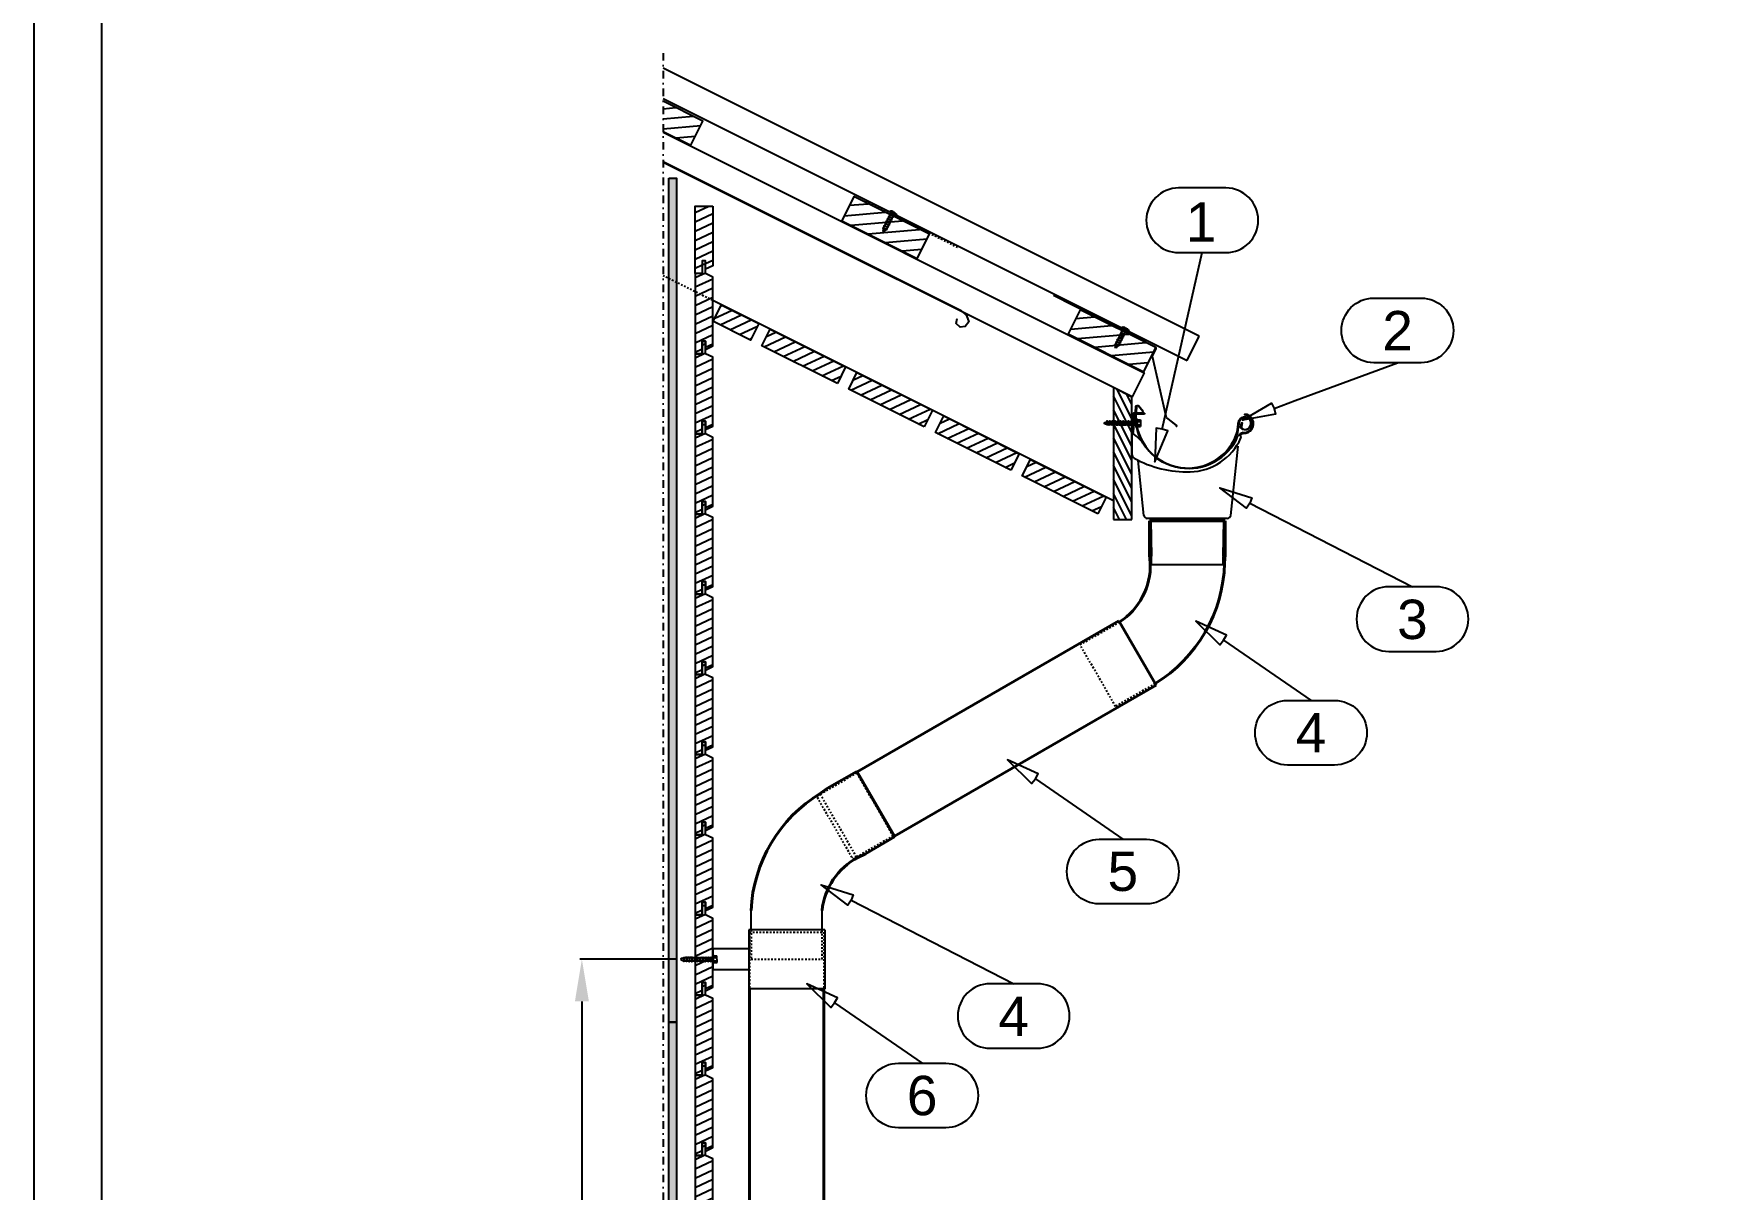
# Model space of a CAD drawing. Extents: x -5366 to 10078, y -29412 to -20292.
# Drawn here: x -5366 to -3358, y -22558 to -21189 of the extents above; entities that cross this region are included whole.
import ezdxf
from ezdxf.enums import TextEntityAlignment as Align

# ---------------------------------------------------------------- set-up
doc = ezdxf.new("R2010")
doc.units = 0
doc.linetypes.add('KL', pattern=[4, 2, -2])
doc.linetypes.add('PKL', pattern=[7, 3, -2, 0, -2])
doc.layers.get('0').update_dxf_attribs({"linetype": 'CONTINUOUS'})
for name, color, linetype in [('025', 1, 'CONTINUOUS'), ('1', 7, 'CONTINUOUS'), ('CLASSIC', 7, 'CONTINUOUS'), ('DET_RAAMIT', 7, 'CONTINUOUS'), ('Gruba', 3, 'CONTINUOUS'), ('KIINNIKE', 1, 'CONTINUOUS'), ('MITAT', 2, 'CONTINUOUS'), ('POIMULEVY', 7, 'CONTINUOUS'), ('RAAMIT', 2, 'CONTINUOUS'), ('RWS', 7, 'CONTINUOUS'), ('SININEN', 7, 'CONTINUOUS')]:
    doc.layers.add(name, color=color, linetype=linetype)
doc.layers.add('DET_RAAMI_ULOIN', color=7, linetype='CONTINUOUS', plot=False)
doc.layers.add('RWS LIMITYKSET YM', color=7, linetype='CONTINUOUS', plot=False)
doc.layers.add('KUVA', color=7, linetype='CONTINUOUS', lineweight=40)
doc.styles.add('arial', font='ARIAL.TTF')
doc.dimstyles.get("Standard").update_dxf_attribs({"dimtxt": 0.18, "dimasz": 0.18, "dimexe": 0.18, "dimexo": 0.0625, "dimgap": 0.09, "dimtad": 0, "dimtih": 1, "dimtoh": 1, "dimdec": 4, "dimzin": 0, "dimdsep": 46, "dimtxsty": 'Standard', "dimcen": 0.09, "dimadec": 0, "dimazin": 0, "dimtfac": 1, "dimtdec": 4, "dimtofl": 0, "dimtmove": 0, "dimatfit": 3, "dimfxl": 0, "dimtolj": 1, "dimtzin": 0, "dimarcsym": 0})
pattern_1 = [(25, (-3737.056, -20642.099), (-4.22618, 9.06308), [])]

# ---------------------------------------------------------------- blocks, each defined once
blk = doc.blocks.new('S43-25')
at = {"layer": 'KIINNIKE', "color": 1}
for p, q in [((-1.9, -5.4), (-1.9, -3.2)), ((1.9, -4.9), (1.9, -2.7))]:
    blk.add_line(p, q, dxfattribs=at)
at = {"layer": 'KIINNIKE'}
for p, q in [((-1.9, -8.5), (-1.9, -6.3)), ((-1.9, -11.5), (-1.9, -9.3)), ((1.9, -8), (1.9, -5.7)), ((1.9, -11), (1.9, -8.8))]:
    blk.add_line(p, q, dxfattribs=at)
at = {"layer": 'KIINNIKE', "color": 1}
for points in [[(-4.5, 1), (4.5, 1), (4.5, 0), (-4.5, 0)], [(2.6, -2.2), (2.1, -2.7), (-2.1, -3.3), (-2.7, -2.9), (-2.1, -2.4), (2.1, -1.8)], [(2.6, -5.2), (2.1, -5.7), (-2.1, -6.3), (-2.7, -6), (-2.1, -5.5), (2.1, -4.9)]]:
    blk.add_lwpolyline(points, close=True, dxfattribs=at)
for points in [[(-1.9, -2.4), (-1.9, -1, 0.414214), (-2.9, 0)], [(1.9, -1.9), (1.9, -1, -0.414214), (2.9, 0)]]:
    blk.add_lwpolyline(points, format="xyb", dxfattribs=at)
at = {"layer": 'KIINNIKE'}
for points in [[(2.6, -8.3), (2.1, -8.8), (-2.1, -9.4), (-2.7, -9), (-2.1, -8.5), (2.1, -7.9)], [(2.6, -11.3), (2.1, -11.8), (-2.1, -12.4), (-2.7, -12.1), (-2.1, -11.6), (2.1, -11)], [(2.6, -14.4), (2.1, -14.9), (-2.1, -15.4), (-2.7, -15.1), (-2.1, -14.6), (2.1, -14)], [(2.6, -17.4), (2.1, -17.9), (-2.1, -18.5), (-2.7, -18.2), (-2.1, -17.7), (2.1, -17.1)], [(2.6, -20.5), (2.1, -21), (-2, -21.5), (-2.6, -21.2), (-2, -20.7), (2.1, -20.1)], [(1.1, -23.7), (0.7, -24.1), (-0.6, -24.3), (-1, -24), (-0.6, -23.7), (0.7, -23.5)]]:
    blk.add_lwpolyline(points, close=True, dxfattribs=at)
for points in [[(-1.9, -9.3), (-1.9, -9.4)], [(-1.9, -14.6), (-1.9, -12.4)], [(-1.9, -17.6), (-1.9, -15.4)], [(-1.9, -18.7), (-1.9, -18.5)], [(1.9, -8.9), (1.9, -8.8)], [(1.9, -11.8), (1.9, -14)], [(1.9, -14.9), (1.9, -17.1)], [(1.9, -17.9), (1.9, -18.7)], [(0, -25), (-0.4, -24.2)], [(0.4, -24.1), (0, -25)]]:
    blk.add_lwpolyline(points, dxfattribs=at)
for points in [[(-1.7, -20.7, -0.048189), (-1.9, -18.7), (-1.9, -18.5)], [(1.9, -17.9), (1.9, -18.7, -0.035659), (1.8, -20.2, -0.035659)], [(-0.6, -23.7), (-0.9, -23, -0.041911), (-1.5, -21.5)], [(1.6, -21, -0.053388), (0.9, -23), (0.7, -23.5)]]:
    blk.add_lwpolyline(points, format="xyb", dxfattribs=at)
at = {"layer": 'RWS', "color": 1}
for points in [[(-0.7, 1), (-0.9, 1.7, 0.08871), (-3.3, 1, 0.082321)], [(3.3, 1, 0.08871), (0.9, 1.7), (0.7, 1)]]:
    blk.add_lwpolyline(points, format="xyb", dxfattribs=at)
blk = doc.blocks.new('Bracket wood wall')
at = {"layer": '1'}
for p, q in [((-691.1, -3746.1), (-781.5, -3746.1)), ((-781.5, -3746.1), (-781.5, -3815.7)), ((-691.1, -3746.1), (-691.1, -3815.7)), ((-691.1, -3815.7), (-781.5, -3815.7))]:
    blk.add_line(p, q, dxfattribs=at)
at = {"layer": 'RWS'}
for p, q in [((-781.5, -3768.4), (-824.1, -3768.4)), ((-824.1, -3768.4), (-824.1, -3793.4)), ((-781.5, -3793.4), (-824.1, -3793.4))]:
    blk.add_line(p, q, dxfattribs=at)
blk = doc.blocks.new('*D101')
at = {"layer": 'MITAT', "color": 6, "lineweight": -2}
for p, q in [((-4604.4, -22285.3), (-4718.7, -22285.3)), ((-4716.2, -22335.3), (-4716.2, -23910.5)), ((-4604.4, -23960.5), (-4718.7, -23960.5))]:
    blk.add_line(p, q, dxfattribs=at)
at = {"layer": 'MITAT', "color": 6}
for points in [[(-4724.5, -22335.3), (-4707.9, -22335.3), (-4716.2, -22285.3)], [(-4724.5, -23910.5), (-4707.9, -23910.5), (-4716.2, -23960.5)]]:
    blk.add_solid(points, dxfattribs=at)
blk = doc.blocks.new('S55-38')
at = {"layer": 'KIINNIKE'}
for p, q in [((-22, 8.8), (-20, 7.8)), ((-20.7, 12.6), (-18.7, 11.6)), ((-19.2, 7.4), (-17.1, 6.3)), ((-17.9, 11.2), (-15.9, 10.1))]:
    blk.add_line(p, q, dxfattribs=at)
at = {"layer": 'KIINNIKE', "color": 1}
for p, q in [((-16.3, 6), (-14.3, 4.9)), ((-15.1, 9.8), (-13, 8.7)), ((-13.5, 4.5), (-11.4, 3.5)), ((-12.2, 8.3), (-10.2, 7.3)), ((-10.7, 3.1), (-8.6, 2.1)), ((-9.4, 6.9), (-7.3, 5.9)), ((-7.8, 1.7), (-5.8, 0.7)), ((-6.6, 5.5), (-4.5, 4.5)), ((-5, 0.3), (-2.9, -0.8)), ((-3.7, 4.1), (-1.7, 3)), ((-0.9, 2.7), (0.9, 1.8)), ((6.3, 1.3), (2.7, -5.8)), ((-2.2, -1.1), (-0.9, -1.8))]:
    blk.add_line(p, q, dxfattribs=at)
at = {"layer": 'KIINNIKE'}
for points in [[(-33.6, 16.3), (-34.2, 17.1)], [(-34.2, 17.1), (-33.3, 17.1)], [(-28.5, 12), (-29.2, 12.4)], [(-25.6, 10.6), (-27.7, 11.6)], [(-27.5, 15.9), (-27.2, 15.8)], [(-26.4, 15.4), (-24.4, 14.4)], [(-22.8, 9.2), (-24.9, 10.2)], [(-23.6, 14), (-21.5, 13)], [(-20, 7.8), (-20, 7.8)], [(-18.7, 11.6), (-18.8, 11.6)]]:
    blk.add_lwpolyline(points, dxfattribs=at)
for points in [[(-33.5, 15.5), (-33.7, 16), (-33.2, 17.3), (-32.8, 17.5), (-32.7, 17), (-33.1, 15.7)], [(-31.2, 12.5), (-31.4, 13.3), (-30, 17.4), (-29.4, 17.8), (-29.2, 17), (-30.6, 12.9)], [(-28.3, 11.1), (-28.6, 11.8), (-27.1, 16), (-26.6, 16.4), (-26.4, 15.6), (-27.8, 11.4)], [(-25.5, 9.7), (-25.7, 10.4), (-24.3, 14.6), (-23.7, 15), (-23.5, 14.2), (-24.9, 10)], [(-22.6, 8.3), (-22.9, 9), (-21.5, 13.2), (-20.9, 13.6), (-20.7, 12.8), (-22.1, 8.6)], [(-19.8, 6.9), (-20, 7.6), (-18.6, 11.7), (-18, 12.1), (-17.8, 11.4), (-19.3, 7.2)]]:
    blk.add_lwpolyline(points, close=True, dxfattribs=at)
for points in [[(-31.2, 13.7, -0.053388), (-32.8, 15.3), (-33.1, 15.7)], [(-32.7, 17.1), (-31.9, 17, -0.041911), (-30.2, 16.9)], [(-28.5, 12), (-29.2, 12.4, -0.035659), (-30.5, 13.2, -0.035659)], [(-29.3, 16.7, -0.048189), (-27.5, 15.9), (-27.2, 15.8)]]:
    blk.add_lwpolyline(points, format="xyb", dxfattribs=at)
at = {"layer": 'KIINNIKE', "color": 1}
for points in [[(-17, 5.4), (-17.2, 6.2), (-15.8, 10.3), (-15.2, 10.7), (-15, 9.9), (-16.4, 5.8)], [(-14.1, 4), (-14.4, 4.7), (-12.9, 8.9), (-12.4, 9.3), (-12.2, 8.5), (-13.6, 4.3)], [(-11.3, 2.6), (-11.5, 3.3), (-10.1, 7.5), (-9.5, 7.9), (-9.3, 7.1), (-10.7, 2.9)], [(-8.4, 1.2), (-8.7, 1.9), (-7.3, 6.1), (-6.7, 6.5), (-6.5, 5.7), (-7.9, 1.5)], [(-5.6, -0.2), (-5.8, 0.5), (-4.4, 4.7), (-3.8, 5), (-3.6, 4.3), (-5.1, 0.1)], [(-2.8, -1.6), (-3, -0.9), (-1.6, 3.2), (-1, 3.6), (-0.8, 2.8), (-2.2, -1.3)], [(2.1, 4.2), (3, 3.7), (-1.2, -4.7), (-2.1, -4.2)]]:
    blk.add_lwpolyline(points, close=True, dxfattribs=at)
at = {"layer": 'RWS', "color": 1}
for p, q in [((1.8, 1.3), (5.4, -0.5)), ((2.7, 3.1), (6.3, 1.3)), ((-0.9, -4), (2.7, -5.8)), ((0, -2.3), (3.6, -4))]:
    blk.add_line(p, q, dxfattribs=at)
blk = doc.blocks.new('A$C45053BC4')
at = {"layer": 'Gruba'}
for p, q in [((0, 62.6), (0, 67.4)), ((0, 67.4), (0, 20.6)), ((1, 67.4), (1, 47.1)), ((15, 69.4), (2, 69.4)), ((15, 68.4), (2, 68.4)), ((4, 62.6), (4, 68.4)), ((15, 69.4), (15, 68.4)), ((133.5, 68.4), (133.4, 67.4))]:
    blk.add_line(p, q, dxfattribs=at)
for centre, radius, start, end in [((2, 67.4), 2, 90, 180), ((2, 67.4), 1, 90, 180), ((-124.3, 65.7), 127.2, 351.0067, 1.2453), ((67.3, 67.5), 63.5, 184.4513, 336.813), ((132.7, 57), 10.5, 264.1617, 85.8823), ((132.7, 57), 11.5, 265.4032, 85.8823), ((4, 47.1), 3, 180, 233.2002), ((-32.8, -2.1), 58.5, 34.5178, 53.2002), ((67.3, 67.5), 67.5, 271.3213, 336.0825), ((137.3, 31.8), 15.8, 111.0991, 137.3475), ((137.3, 31.8), 14.8, 111.9903, 127.4204), ((126.3, 41.4), 3, 336.0825, 47.2094), ((5, 20.6), 5, 180, 240.9744), ((65.3, 129.3), 129.3, 240.9744, 271.5892)]:
    blk.add_arc(centre, radius, start, end, dxfattribs=at)
blk = doc.blocks.new('A$C48CC0285')
at = {"layer": 'RWS'}
h = blk.add_hatch(dxfattribs=at)
h.set_pattern_fill('VAAKAV', color=1, scale=0.1, angle=25, style=0)
h.set_pattern_definition([(25, (718.972, 939.72), (-4.22618, 9.06308), [])])
h.paths.add_polyline_path([(-48.3, 48.7), (-58.1, 29.1), (-13.4, 6.7), (-3.6, 26.4)])
at = {"layer": '025', "color": 2}
blk.add_lwpolyline([(-48.3, 48.7), (-3.6, 26.4), (-13.4, 6.7), (-58.1, 29.1)], dxfattribs=at)
at = {"layer": 'RWS', "color": 2}
blk.add_line((-48.3, 48.7), (-58.1, 29.1), dxfattribs=at)

msp = doc.modelspace()

# ---------------------------------------------------------------- hatches: boundary and pattern name
at = {"layer": 'RAAMIT'}
h = msp.add_hatch(dxfattribs=at)
h.set_pattern_fill('PISTE', color=1, scale=0.04, style=0)
h.set_pattern_definition([(0, (-3737.0562, -20642.0992), (2, 2), [0, -4])])
h.paths.add_polyline_path([(-4613.14208, -21359.79419), (-4604.14208, -21359.79419), (-4604.14208, -22359.79419), (-4613.14208, -22359.79419)])
h = msp.add_hatch(dxfattribs=at)
h.set_pattern_fill('PISTE', color=1, scale=0.04, style=0)
h.set_pattern_definition([(0, (-3737.0562, -21642.0992), (2, 2), [0, -4])])
h.paths.add_polyline_path([(-4613.14208, -22802.67612), (-4604.14208, -22802.67612), (-4604.14208, -22359.79419), (-4613.14208, -22359.79419)])
h.paths.add_polyline_path([(-4604.14208, -23277.67612), (-4613.14208, -23277.67612), (-4613.14208, -23359.79419), (-4604.14208, -23359.79419)])
at = {"layer": 'RWS'}
h = msp.add_hatch(dxfattribs=at)
h.set_pattern_fill('ANSI31', color=1, scale=95, angle=320, style=0)
h.set_pattern_definition([(5, (-203.952, -20974.449), (-1.034974, 11.829812), [])])
h.paths.add_polyline_path([(-4620, -21268.40034), (-4620, -21304.17743), (-4587.05137, -21320.65174), (-4572.74053, -21292.03007)])
h = msp.add_hatch(dxfattribs=at)
h.set_pattern_fill('ANSI31', color=1, scale=95, angle=320, style=0)
h.set_pattern_definition([(5, (64.371, -21108.61), (-1.034974, 11.829812), [])])
h.paths.add_polyline_path([(-4318.72824, -21454.81331), (-4304.4174, -21426.19164), (-4393.86012, -21381.47028), (-4408.17096, -21410.09195)])
h = msp.add_hatch(dxfattribs=at)
h.set_pattern_fill('VAAKAV', color=1, scale=0.1, angle=25, style=0)
h.set_pattern_definition(pattern_1)
h.paths.add_polyline_path([(-4561.14208, -21392.67612), (-4561.14208, -21463.42612), (-4569.64208, -21467.67612), (-4569.64208, -21457.67612), (-4573.64208, -21457.67612), (-4573.64208, -21472.67612), (-4582.14208, -21472.67612), (-4582.14208, -21392.67612)])
h = msp.add_hatch(dxfattribs=at)
h.set_pattern_fill('VAAKAV', color=1, scale=0.1, angle=25, style=0)
h.set_pattern_definition(pattern_1)
h.paths.add_polyline_path([(-4569.64208, -21457.67612), (-4573.64208, -21457.67612), (-4573.64208, -21472.67612), (-4582.14208, -21472.67612), (-4582.14208, -21567.67612), (-4573.64208, -21567.67612), (-4573.64208, -21552.67612), (-4569.64208, -21552.67612), (-4569.64208, -21562.67612), (-4561.14208, -21558.42612), (-4561.14208, -21476.92612), (-4569.64208, -21472.67612)])
h = msp.add_hatch(dxfattribs=at)
h.set_pattern_fill('ANSI31', color=1, scale=95, angle=320, style=0)
h.set_pattern_definition([(5, (332.694, -21242.772), (-1.034974, 11.829812), [])])
h.paths.add_polyline_path([(-4050.40511, -21588.97487), (-4036.09428, -21560.3532), (-4125.537, -21515.63184), (-4139.84783, -21544.25351)])
h = msp.add_hatch(dxfattribs=at)
h.set_pattern_fill('VAAKAV', color=1, scale=0.1, angle=25, style=0)
h.set_pattern_definition([(25, (-3681.085, -20670.002), (-4.22618, 9.06308), [])])
h.paths.add_polyline_path([(-4413.47346, -21603.01373), (-4502.91618, -21558.29237), (-4493.07748, -21538.61497), (-4403.63476, -21583.33633)])
h = msp.add_hatch(dxfattribs=at)
h.set_pattern_fill('VAAKAV', color=1, scale=0.1, angle=25, style=0)
h.set_pattern_definition([(25, (-3737.056, -20737.099), (-4.22618, 9.06308), [])])
h.paths.add_polyline_path([(-4569.64208, -21552.67612), (-4573.64208, -21552.67612), (-4573.64208, -21567.67612), (-4582.14208, -21567.67612), (-4582.14208, -21662.67612), (-4573.64208, -21662.67612), (-4573.64208, -21647.67612), (-4569.64208, -21647.67612), (-4569.64208, -21657.67612), (-4561.14208, -21653.42612), (-4561.14208, -21571.92612), (-4569.64208, -21567.67612)])
h = msp.add_hatch(dxfattribs=at)
h.set_pattern_fill('VAAKAV', color=1, scale=0.1, angle=25, style=0)
h.set_pattern_definition([(25, (-3578.226, -20721.431), (-4.22618, 9.06308), [])])
h.paths.add_polyline_path([(-4310.61433, -21654.44329), (-4400.05705, -21609.72193), (-4390.21835, -21590.04453), (-4300.77563, -21634.76589)])
h = msp.add_hatch(dxfattribs=at)
h.set_pattern_fill('VAAKAV', color=1, scale=0.1, angle=25, style=0)
h.set_pattern_definition([(25, (-3475.367, -20772.861), (-4.22618, 9.06308), [])])
h.paths.add_polyline_path([(-4207.7552, -21705.87285), (-4297.19792, -21661.15149), (-4287.35922, -21641.4741), (-4197.91651, -21686.19546)])
h = msp.add_hatch(dxfattribs=at)
h.set_pattern_fill('VAAKAV', color=1, scale=0.1, angle=25, style=0)
h.set_pattern_definition([(25, (-3737.056, -20832.099), (-4.22618, 9.06308), [])])
h.paths.add_polyline_path([(-4569.64208, -21647.67612), (-4573.64208, -21647.67612), (-4573.64208, -21662.67612), (-4582.14208, -21662.67612), (-4582.14208, -21757.67612), (-4573.64208, -21757.67612), (-4573.64208, -21742.67612), (-4569.64208, -21742.67612), (-4569.64208, -21752.67612), (-4561.14208, -21748.42612), (-4561.14208, -21666.92612), (-4569.64208, -21662.67612)])
h = msp.add_hatch(dxfattribs=at)
h.set_pattern_fill('VAAKAV', color=1, scale=0.1, angle=25, style=0)
h.set_pattern_definition([(25, (-3372.508, -20824.29), (-4.22618, 9.06308), [])])
h.paths.add_polyline_path([(-4104.89608, -21757.30242), (-4194.3388, -21712.58106), (-4184.5001, -21692.90366), (-4095.05738, -21737.62502)])
h = msp.add_hatch(dxfattribs=at)
h.set_pattern_fill('VAAKAV', color=1, scale=0.1, angle=25, style=0)
h.set_pattern_definition([(25, (-3737.056, -20927.099), (-4.22618, 9.06308), [])])
h.paths.add_polyline_path([(-4569.64208, -21742.67612), (-4573.64208, -21742.67612), (-4573.64208, -21757.67612), (-4582.14208, -21757.67612), (-4582.14208, -21852.67612), (-4573.64208, -21852.67612), (-4573.64208, -21837.67612), (-4569.64208, -21837.67612), (-4569.64208, -21847.67612), (-4561.14208, -21843.42612), (-4561.14208, -21761.92612), (-4569.64208, -21757.67612)])
h = msp.add_hatch(dxfattribs=at)
h.set_pattern_fill('VAAKAV', color=1, scale=0.1, angle=25, style=0)
h.set_pattern_definition([(25, (-3737.056, -21022.099), (-4.22618, 9.06308), [])])
h.paths.add_polyline_path([(-4569.64208, -21837.67612), (-4573.64208, -21837.67612), (-4573.64208, -21852.67612), (-4582.14208, -21852.67612), (-4582.14208, -21947.67612), (-4573.64208, -21947.67612), (-4573.64208, -21932.67612), (-4569.64208, -21932.67612), (-4569.64208, -21942.67612), (-4561.14208, -21938.42612), (-4561.14208, -21856.92612), (-4569.64208, -21852.67612)])
h = msp.add_hatch(dxfattribs=at)
h.set_pattern_fill('VAAKAV', color=1, scale=0.1, angle=25, style=0)
h.set_pattern_definition([(25, (-3737.056, -21117.099), (-4.22618, 9.06308), [])])
h.paths.add_polyline_path([(-4569.64208, -21932.67612), (-4573.64208, -21932.67612), (-4573.64208, -21947.67612), (-4582.14208, -21947.67612), (-4582.14208, -22042.67612), (-4573.64208, -22042.67612), (-4573.64208, -22027.67612), (-4569.64208, -22027.67612), (-4569.64208, -22037.67612), (-4561.14208, -22033.42612), (-4561.14208, -21951.92612), (-4569.64208, -21947.67612)])
h = msp.add_hatch(dxfattribs=at)
h.set_pattern_fill('VAAKAV', color=1, scale=0.1, angle=25, style=0)
h.set_pattern_definition([(25, (-3737.056, -21212.099), (-4.22618, 9.06308), [])])
h.paths.add_polyline_path([(-4569.64208, -22027.67612), (-4573.64208, -22027.67612), (-4573.64208, -22042.67612), (-4582.14208, -22042.67612), (-4582.14208, -22137.67612), (-4573.64208, -22137.67612), (-4573.64208, -22122.67612), (-4569.64208, -22122.67612), (-4569.64208, -22132.67612), (-4561.14208, -22128.42612), (-4561.14208, -22046.92612), (-4569.64208, -22042.67612)])
h = msp.add_hatch(dxfattribs=at)
h.set_pattern_fill('VAAKAV', color=1, scale=0.1, angle=25, style=0)
h.set_pattern_definition([(25, (-3737.056, -21307.099), (-4.22618, 9.06308), [])])
h.paths.add_polyline_path([(-4569.64208, -22122.67612), (-4573.64208, -22122.67612), (-4573.64208, -22137.67612), (-4582.14208, -22137.67612), (-4582.14208, -22232.67612), (-4573.64208, -22232.67612), (-4573.64208, -22217.67612), (-4569.64208, -22217.67612), (-4569.64208, -22227.67612), (-4561.14208, -22223.42612), (-4561.14208, -22141.92612), (-4569.64208, -22137.67612)])
h = msp.add_hatch(dxfattribs=at)
h.set_pattern_fill('VAAKAV', color=1, scale=0.1, angle=25, style=0)
h.set_pattern_definition([(25, (-3737.056, -21402.099), (-4.22618, 9.06308), [])])
h.paths.add_polyline_path([(-4569.64208, -22217.67612), (-4573.64208, -22217.67612), (-4573.64208, -22232.67612), (-4582.14208, -22232.67612), (-4582.14208, -22327.67612), (-4573.64208, -22327.67612), (-4573.64208, -22312.67612), (-4569.64208, -22312.67612), (-4569.64208, -22322.67612), (-4561.14208, -22318.42612), (-4561.14208, -22236.92612), (-4569.64208, -22232.67612)])
h = msp.add_hatch(dxfattribs=at)
h.set_pattern_fill('VAAKAV', color=1, scale=0.1, angle=25, style=0)
h.set_pattern_definition([(25, (-3737.056, -21497.099), (-4.22618, 9.06308), [])])
h.paths.add_polyline_path([(-4569.64208, -22312.67612), (-4573.64208, -22312.67612), (-4573.64208, -22327.67612), (-4582.14208, -22327.67612), (-4582.14208, -22422.67612), (-4573.64208, -22422.67612), (-4573.64208, -22407.67612), (-4569.64208, -22407.67612), (-4569.64208, -22417.67612), (-4561.14208, -22413.42612), (-4561.14208, -22331.92612), (-4569.64208, -22327.67612)])
h = msp.add_hatch(dxfattribs=at)
h.set_pattern_fill('VAAKAV', color=1, scale=0.1, angle=25, style=0)
h.set_pattern_definition([(25, (-3737.056, -21592.099), (-4.22618, 9.06308), [])])
h.paths.add_polyline_path([(-4569.64208, -22407.67612), (-4573.64208, -22407.67612), (-4573.64208, -22422.67612), (-4582.14208, -22422.67612), (-4582.14208, -22517.67612), (-4573.64208, -22517.67612), (-4573.64208, -22502.67612), (-4569.64208, -22502.67612), (-4569.64208, -22512.67612), (-4561.14208, -22508.42612), (-4561.14208, -22426.92612), (-4569.64208, -22422.67612)])
h = msp.add_hatch(dxfattribs=at)
h.set_pattern_fill('VAAKAV', color=1, scale=0.1, angle=25, style=0)
h.set_pattern_definition([(25, (-3737.056, -21687.099), (-4.22618, 9.06308), [])])
h.paths.add_polyline_path([(-4569.64208, -22502.67612), (-4573.64208, -22502.67612), (-4573.64208, -22517.67612), (-4582.14208, -22517.67612), (-4582.14208, -22612.67612), (-4573.64208, -22612.67612), (-4573.64208, -22597.67612), (-4569.64208, -22597.67612), (-4569.64208, -22607.67612), (-4561.14208, -22603.42612), (-4561.14208, -22521.92612), (-4569.64208, -22517.67612)])

# ---------------------------------------------------------------- linework, layer by layer
at = {"color": 3}
msp.add_lwpolyline([(-4017.78383, -21648.18733), (-4012.19338, -21652.40003, -0.3070790787), (-4012.11689, -21652.95603, 1.9670986918), (-4011.34631, -21652.71324), (-4023.16003, -21643.81096, -0.10291126), (-4023.37663, -21643.466), (-4040.14714, -21570.82495, -0.1361524896), (-4040.0406, -21570.30098), (-4035.65726, -21561.6982, 0.4142135624), (-4036.09428, -21560.3532), (-4157.27117, -21498.61049)], format="xyb", dxfattribs=at)
at = {"layer": '025', "color": 2}
for points in [[(-4413.47346, -21603.01373), (-4502.91618, -21558.29237), (-4493.07748, -21538.61497), (-4403.63476, -21583.33633)], [(-4310.61433, -21654.44329), (-4400.05705, -21609.72193), (-4390.21835, -21590.04453), (-4300.77563, -21634.76589)], [(-4207.7552, -21705.87285), (-4297.19792, -21661.15149), (-4287.35922, -21641.4741), (-4197.91651, -21686.19546)], [(-4104.89608, -21757.30242), (-4194.3388, -21712.58106), (-4184.5001, -21692.90366), (-4095.05738, -21737.62502)]]:
    msp.add_lwpolyline(points, close=True, dxfattribs=at)
at = {"layer": '1', "color": 7, "linetype": 'Continuous'}
for p, q in [((-3947.35622, -21759.35632), (-3938.57282, -21677.33997)), ((-4050.12174, -21759.35633), (-4057.1015, -21694.18175))]:
    msp.add_line(p, q, dxfattribs=at)
at = {"layer": '1'}
for p, q in [((-4043.98721, -21762.93039), (-4046.14448, -21762.93039)), ((-3953.48974, -21762.93039), (-4043.98721, -21762.93039)), ((-3951.33348, -21762.93039), (-3953.48974, -21762.93039))]:
    msp.add_line(p, q, dxfattribs=at)
at = {"layer": '1', "color": 7, "linetype": 'Continuous'}
for centre, radius, start, end in [((-4046.14448, -21758.93039), 4, 186.11270137, 270.00000268), ((-4043.98721, -21764.93039), 2, 45.92807661, 89.99999984), ((-3953.4898, -21764.93038), 1.99999, 89.99826935, 134.50443142), ((-3951.33348, -21758.93039), 4, 270.00000268, 353.88730399)]:
    msp.add_arc(centre, radius, start, end, dxfattribs=at)
at = {"layer": 'CLASSIC', "color": 1}
for p, q in [((-4064.35256, -21660.88709), (-4086.35256, -21617.70966)), ((-4064.35256, -21644.36692), (-4081.73701, -21610.248)), ((-4064.35256, -21627.84675), (-4070.36798, -21616.04082)), ((-4064.35256, -21677.40726), (-4086.35256, -21634.22983)), ((-4064.35256, -21693.92743), (-4086.35256, -21650.75)), ((-4064.35256, -21710.4476), (-4086.35256, -21667.27017)), ((-4064.35256, -21726.96777), (-4086.35256, -21683.79034)), ((-4064.51145, -21743.1761), (-4086.35256, -21700.3105)), ((-4064.38414, -21759.94613), (-4086.35256, -21716.83067)), ((-4070.65772, -21764.15369), (-4086.35256, -21733.35084)), ((-4079.09956, -21764.10583), (-4086.35256, -21749.87101))]:
    msp.add_line(p, q, dxfattribs=at)
for points in [[(-3924.72192, -21744.85625), (-3928.43344, -21750.75363), (-3960.28136, -21726.59353), (-3922.09086, -21738.40397), (-3924.72192, -21744.85625), (-3731.95471, -21843.85821), (-3759.93721, -21843.85821, 1), (-3759.93721, -21920.41026), (-3703.97221, -21920.41026, 1), (-3703.97221, -21843.85821), (-3731.95471, -21843.85821)], [(-3955.85458, -21907.22123), (-3952.41684, -21901.15516), (-3988.80342, -21884.54146), (-3960.29344, -21912.59818), (-3955.85458, -21907.22123), (-3852.13754, -21978.61304), (-3824.13756, -21978.61304, -1), (-3824.13756, -22055.21292), (-3880.13753, -22055.21292, -1), (-3880.13753, -21978.61304), (-3852.13754, -21978.61304)], [(-4178.83557, -22071.65406), (-4175.39784, -22065.588), (-4211.78442, -22048.9743), (-4183.27444, -22077.03101), (-4178.83557, -22071.65406), (-4075.11854, -22143.04588), (-4047.11856, -22143.04588, -1), (-4047.11856, -22219.64576), (-4103.11852, -22219.64576, -1), (-4103.11852, -22143.04588), (-4075.11854, -22143.04588)], [(-4397.23718, -22215.27081), (-4400.9487, -22221.16819), (-4432.79662, -22197.00809), (-4394.60612, -22208.81853), (-4397.23718, -22215.27081), (-4204.46998, -22314.27277), (-4232.45248, -22314.27277, 1), (-4232.45248, -22390.82482), (-4176.48748, -22390.82482, 1), (-4176.48748, -22314.27277), (-4204.46998, -22314.27277)], [(-4416.68161, -22337.04587), (-4413.24388, -22330.97981), (-4449.63046, -22314.36611), (-4421.12048, -22342.42282), (-4416.68161, -22337.04587), (-4312.96458, -22408.43769), (-4284.9646, -22408.43769, -1), (-4284.9646, -22485.03757), (-4340.96456, -22485.03757, -1), (-4340.96456, -22408.43769), (-4312.96458, -22408.43769)]]:
    msp.add_lwpolyline(points, format="xyb", dxfattribs=at)
at = {"layer": 'DET_RAAMI_ULOIN', "color": 2}
msp.add_lwpolyline([(-5365.64544, -24852.3081), (-2197.64544, -24852.3081), (-2197.64544, -20292.3081), (-5365.64544, -20292.3081)], close=True, dxfattribs=at)
at = {"layer": 'DET_RAAMIT', "color": 2}
for p, q in [((-4064.35256, -21619.10583), (-4086.35256, -21607.89627)), ((-4086.35256, -21607.89627), (-4086.35256, -21764.10583)), ((-4064.35256, -21764.10583), (-4064.35256, -21619.10583)), ((-4086.35256, -21764.10583), (-4064.35256, -21764.10583))]:
    msp.add_line(p, q, dxfattribs=at)
msp.add_lwpolyline([(-5285.64544, -24772.3081), (-2277.64544, -24772.3081), (-2277.64544, -20372.3081), (-5285.64544, -20372.3081)], close=True, dxfattribs=at)
at = {"layer": 'KUVA'}
for p, q in [((-3953.68821, -21765.88233), (-4043.43821, -21765.88233)), ((-4043.43821, -21805.89203), (-4043.43821, -21765.89203)), ((-3953.68821, -21805.88233), (-3953.68821, -21765.88233)), ((-4043.43821, -21805.89203), (-4042.58014, -21815.89203)), ((-3953.68821, -21805.88233), (-3954.63262, -21815.88233)), ((-4079.9094, -21884.1425), (-4113.32453, -21903.43473)), ((-4079.9094, -21884.1425), (-4035.8094, -21960.52594)), ((-4113.32453, -21903.43473), (-4389.98409, -22063.15766)), ((-4035.8094, -21960.52594), (-4069.22453, -21979.81817)), ((-4069.22453, -21979.81817), (-4345.88409, -22139.5411)), ((-4425.16344, -22082.58657), (-4390.52242, -22062.58657)), ((-4390.52242, -22062.58657), (-4345.64742, -22140.31235)), ((-4345.88409, -22139.5411), (-4389.98409, -22063.15766)), ((-4425.16344, -22082.58657), (-4433.35148, -22088.40445)), ((-4380.29684, -22160.3172), (-4345.65582, -22140.3172)), ((-4380.29684, -22160.3172), (-4389.38613, -22164.57409)), ((-4517.63951, -22320.13169), (-4517.63951, -23925.67163)), ((-4429.43951, -22320.13169), (-4429.43951, -23925.67163))]:
    msp.add_line(p, q, dxfattribs=at)
for centre, radius, start, end in [((-4122.43821, -21818.4804), 79.9, 302.86955707, 1.85643076), ((-4126.18821, -21811.98521), 171.6, 301.33567908, 358.6963931), ((-4343.65279, -22235.55497), 172.33452, 121.36754537, 177.31907317), ((-4350.50861, -22236.27677), 81.5643, 118.4667526, 173.81860487)]:
    msp.add_arc(centre, radius, start, end, dxfattribs=at)
at = {"layer": 'POIMULEVY', "color": 1, "linetype": 'Continuous'}
msp.add_lwpolyline([(-4028.54327, -21656.95921), (-4035.4511, -21656.01213), (-4037.40976, -21695.96411), (-4021.90484, -21659.09143), (-4028.54327, -21656.95921), (-3981.00916, -21447.85016), (-3953.00919, -21447.85016, 1), (-3953.00919, -21371.25031), (-4009.00913, -21371.25031, 1), (-4009.00913, -21447.85016), (-3981.00916, -21447.85016)], format="xyb", dxfattribs=at)
at = {"layer": 'POIMULEVY', "color": 1}
msp.add_lwpolyline([(-3895.92703, -21632.4782), (-3894.08654, -21639.20337), (-3933.44126, -21646.35922), (-3898.90737, -21626.17481), (-3895.92703, -21632.4782), (-3870.91754, -21623.2242), (-3749.72482, -21578.38048), (-3777.72482, -21578.38048, -1), (-3777.72482, -21501.78055), (-3721.72482, -21501.78055, -1), (-3721.72482, -21578.38048), (-3749.72482, -21578.38048)], format="xyb", dxfattribs=at)
at = {"layer": 'RAAMIT'}
msp.add_lwpolyline([(-4613.14208, -21359.79419), (-4604.14208, -21359.79419), (-4604.14208, -22359.79419), (-4613.14208, -22359.79419)], close=True, dxfattribs=at)
msp.add_lwpolyline([(-4613.14208, -22802.67612), (-4613.14208, -22359.79419), (-4604.14208, -22359.79419), (-4604.14208, -22802.67612)], dxfattribs=at)
at = {"layer": 'RWS', "color": 1, "linetype": 'PKL', "ltscale": 3}
msp.add_line((-4620, -21211.31292), (-4620, -24037.67612), dxfattribs=at)
at = {"layer": 'RWS', "color": 1, "linetype": 'KL'}
msp.add_line((-4270.9752, -21441.82733), (-4380.62912, -21387.00037), dxfattribs=at)
at = {"layer": 'RWS', "color": 2, "linetype": 'KL'}
msp.add_line((-4561.14208, -21504.66559), (-4620, -21475.23663), dxfattribs=at)
at = {"layer": 'RWS', "color": 5}
msp.add_line((-4086.35256, -21742.06035), (-4561.14208, -21504.66559), dxfattribs=at)
at = {"layer": 'RWS'}
for p, q in [((-4390.05021, -22063.40445), (-4389.98409, -22063.15766)), ((-4345.88409, -22139.5411), (-4346.13088, -22139.47497)), ((-4515.79869, -22250.53169), (-4515.79869, -22227.49421)), ((-4431.59869, -22250.53169), (-4431.59869, -22227.49421))]:
    msp.add_line(p, q, dxfattribs=at)
at = {"layer": 'RWS', "color": 3}
msp.add_lwpolyline([(-4620, -21304.17743), (-4587.05137, -21320.65174), (-4572.74053, -21292.03007), (-4620, -21268.40034)], dxfattribs=at)
at = {"layer": 'RWS', "color": 5}
msp.add_lwpolyline([(-4620, -21305.29546), (-4049.9579, -21590.31651), (-4064.26874, -21618.93818), (-4620, -21341.07255)], dxfattribs=at)
at = {"layer": 'RWS', "color": 2}
msp.add_lwpolyline([(-4620, -21339.95725), (-4266.87028, -21516.52212), (-4260.29712, -21522.58054), (-4257.63717, -21529.8189), (-4261.84527, -21535.28331), (-4267.75283, -21536.02065), (-4272.7014, -21531.88375), (-4271.59493, -21525.97553)], dxfattribs=at)
at = {"layer": 'RWS', "color": 3}
for points in [[(-4318.72824, -21454.81331), (-4304.4174, -21426.19164), (-4393.86012, -21381.47028), (-4408.17096, -21410.09195)], [(-4050.40511, -21588.97487), (-4036.09428, -21560.3532), (-4125.537, -21515.63184), (-4139.84783, -21544.25351)]]:
    msp.add_lwpolyline(points, close=True, dxfattribs=at)
at = {"layer": 'RWS', "color": 2}
for points in [[(-4561.14208, -21392.67612), (-4561.14208, -21463.42612), (-4569.64208, -21467.67612), (-4569.64208, -21457.67612), (-4573.64208, -21457.67612), (-4573.64208, -21472.67612), (-4582.14208, -21472.67612), (-4582.14208, -21392.67612)], [(-4569.64208, -21457.67612), (-4573.64208, -21457.67612), (-4573.64208, -21472.67612), (-4582.14208, -21472.67612), (-4582.14208, -21567.67612), (-4573.64208, -21567.67612), (-4573.64208, -21552.67612), (-4569.64208, -21552.67612), (-4569.64208, -21562.67612), (-4561.14208, -21558.42612), (-4561.14208, -21476.92612), (-4569.64208, -21472.67612)], [(-4569.64208, -21552.67612), (-4573.64208, -21552.67612), (-4573.64208, -21567.67612), (-4582.14208, -21567.67612), (-4582.14208, -21662.67612), (-4573.64208, -21662.67612), (-4573.64208, -21647.67612), (-4569.64208, -21647.67612), (-4569.64208, -21657.67612), (-4561.14208, -21653.42612), (-4561.14208, -21571.92612), (-4569.64208, -21567.67612)], [(-4569.64208, -21647.67612), (-4573.64208, -21647.67612), (-4573.64208, -21662.67612), (-4582.14208, -21662.67612), (-4582.14208, -21757.67612), (-4573.64208, -21757.67612), (-4573.64208, -21742.67612), (-4569.64208, -21742.67612), (-4569.64208, -21752.67612), (-4561.14208, -21748.42612), (-4561.14208, -21666.92612), (-4569.64208, -21662.67612)], [(-4569.64208, -21742.67612), (-4573.64208, -21742.67612), (-4573.64208, -21757.67612), (-4582.14208, -21757.67612), (-4582.14208, -21852.67612), (-4573.64208, -21852.67612), (-4573.64208, -21837.67612), (-4569.64208, -21837.67612), (-4569.64208, -21847.67612), (-4561.14208, -21843.42612), (-4561.14208, -21761.92612), (-4569.64208, -21757.67612)], [(-4569.64208, -21837.67612), (-4573.64208, -21837.67612), (-4573.64208, -21852.67612), (-4582.14208, -21852.67612), (-4582.14208, -21947.67612), (-4573.64208, -21947.67612), (-4573.64208, -21932.67612), (-4569.64208, -21932.67612), (-4569.64208, -21942.67612), (-4561.14208, -21938.42612), (-4561.14208, -21856.92612), (-4569.64208, -21852.67612)], [(-4569.64208, -21932.67612), (-4573.64208, -21932.67612), (-4573.64208, -21947.67612), (-4582.14208, -21947.67612), (-4582.14208, -22042.67612), (-4573.64208, -22042.67612), (-4573.64208, -22027.67612), (-4569.64208, -22027.67612), (-4569.64208, -22037.67612), (-4561.14208, -22033.42612), (-4561.14208, -21951.92612), (-4569.64208, -21947.67612)], [(-4569.64208, -22027.67612), (-4573.64208, -22027.67612), (-4573.64208, -22042.67612), (-4582.14208, -22042.67612), (-4582.14208, -22137.67612), (-4573.64208, -22137.67612), (-4573.64208, -22122.67612), (-4569.64208, -22122.67612), (-4569.64208, -22132.67612), (-4561.14208, -22128.42612), (-4561.14208, -22046.92612), (-4569.64208, -22042.67612)], [(-4569.64208, -22122.67612), (-4573.64208, -22122.67612), (-4573.64208, -22137.67612), (-4582.14208, -22137.67612), (-4582.14208, -22232.67612), (-4573.64208, -22232.67612), (-4573.64208, -22217.67612), (-4569.64208, -22217.67612), (-4569.64208, -22227.67612), (-4561.14208, -22223.42612), (-4561.14208, -22141.92612), (-4569.64208, -22137.67612)], [(-4569.64208, -22217.67612), (-4573.64208, -22217.67612), (-4573.64208, -22232.67612), (-4582.14208, -22232.67612), (-4582.14208, -22327.67612), (-4573.64208, -22327.67612), (-4573.64208, -22312.67612), (-4569.64208, -22312.67612), (-4569.64208, -22322.67612), (-4561.14208, -22318.42612), (-4561.14208, -22236.92612), (-4569.64208, -22232.67612)], [(-4569.64208, -22312.67612), (-4573.64208, -22312.67612), (-4573.64208, -22327.67612), (-4582.14208, -22327.67612), (-4582.14208, -22422.67612), (-4573.64208, -22422.67612), (-4573.64208, -22407.67612), (-4569.64208, -22407.67612), (-4569.64208, -22417.67612), (-4561.14208, -22413.42612), (-4561.14208, -22331.92612), (-4569.64208, -22327.67612)], [(-4569.64208, -22407.67612), (-4573.64208, -22407.67612), (-4573.64208, -22422.67612), (-4582.14208, -22422.67612), (-4582.14208, -22517.67612), (-4573.64208, -22517.67612), (-4573.64208, -22502.67612), (-4569.64208, -22502.67612), (-4569.64208, -22512.67612), (-4561.14208, -22508.42612), (-4561.14208, -22426.92612), (-4569.64208, -22422.67612)], [(-4569.64208, -22502.67612), (-4573.64208, -22502.67612), (-4573.64208, -22517.67612), (-4582.14208, -22517.67612), (-4582.14208, -22612.67612), (-4573.64208, -22612.67612), (-4573.64208, -22597.67612), (-4569.64208, -22597.67612), (-4569.64208, -22607.67612), (-4561.14208, -22603.42612), (-4561.14208, -22521.92612), (-4569.64208, -22517.67612)]]:
    msp.add_lwpolyline(points, close=True, dxfattribs=at)
at = {"layer": 'RWS', "color": 3, "ltscale": 20}
msp.add_lwpolyline([(-3941.04385, -21664.78277, 0.0482215874), (-3938.43522, -21650.99511, 0.0074854157), (-3938.18035, -21649.1685, -2.9242407541), (-3933.30737, -21657.38444, -0.3481491707), (-3935.17269, -21654.15879), (-3934.51719, -21649.69337), (-3933.92355, -21649.78051), (-3934.57906, -21654.24594, 0.3481491707), (-3933.0868, -21656.82645, 2.9242407541), (-3937.58493, -21649.24251, -0.0074854157), (-3937.84228, -21651.08691, -0.0546525379), (-3940.32626, -21664.60748, -0.8597670786), (-4060.10293, -21636.66242), (-4059.63129, -21630.68098, -0.6681786379), (-4056.11647, -21629.53952), (-4050.92179, -21635.62354), (-4051.37809, -21636.01314), (-4056.57277, -21629.92913, 0.6681786379), (-4059.03315, -21630.72815), (-4059.50478, -21636.70958, 0.8567449409)], format="xyb", close=True, dxfattribs=at)
at = {"layer": 'RWS LIMITYKSET YM', "color": 7, "linetype": 'Continuous'}
for p, q in [((-4041.98826, -21764.86561), (-4041.24948, -21807.60657)), ((-3956.22847, -21807.60657), (-3955.4895, -21764.89579)), ((-4041.23896, -21817.93039), (-4041.23896, -21808.25438)), ((-3956.23896, -21817.93039), (-4041.23896, -21817.93039)), ((-3956.23896, -21817.93039), (-3956.23896, -21808.25437))]:
    msp.add_line(p, q, dxfattribs=at)
at = {"layer": 'RWS LIMITYKSET YM', "linetype": 'KL'}
for p, q in [((-4125.78948, -21912.67583), (-4079.07422, -21885.58908)), ((-4083.68948, -21985.59517), (-4125.78948, -21912.67583)), ((-4036.94744, -21958.55481), (-4083.68948, -21985.59517)), ((-4390.38671, -22064.66029), (-4433.68798, -22089.66029)), ((-4390.38671, -22064.66029), (-4390.05021, -22063.40445)), ((-4390.38671, -22064.66029), (-4347.38671, -22139.13847)), ((-4433.68798, -22089.66029), (-4437.34824, -22093.32054)), ((-4437.34824, -22093.32054), (-4395.68798, -22165.47822)), ((-4390.68798, -22164.13847), (-4433.68798, -22089.66029)), ((-4347.38671, -22139.13847), (-4390.68798, -22164.13847)), ((-4347.38671, -22139.13847), (-4346.13088, -22139.47497)), ((-4390.68798, -22164.13847), (-4395.68798, -22165.47822)), ((-4517.63951, -22253.06488), (-4517.63951, -22320.13169)), ((-4517.63951, -22253.06488), (-4429.43951, -22253.06488)), ((-4515.79869, -22250.53169), (-4515.79869, -22285.02739)), ((-4431.59869, -22285.02739), (-4431.59869, -22250.53169)), ((-4429.43951, -22253.06488), (-4429.43951, -22320.13169)), ((-4515.79869, -22285.02739), (-4431.59869, -22285.02739))]:
    msp.add_line(p, q, dxfattribs=at)
at = {"layer": 'RWS LIMITYKSET YM', "color": 7, "linetype": 'Continuous'}
for centre, radius, start, end in [((-4043.98721, -21764.93039), 2, 1.85614489, 45.92807706), ((-3953.4898, -21764.93039), 2, 134.50439427, 179.00880681), ((-4061.23899, -21808.25438), 20, 0.00000268, 1.85614634), ((-3936.23896, -21808.25437), 20, 178.14385902, 180.00000268)]:
    msp.add_arc(centre, radius, start, end, dxfattribs=at)
at = {"layer": 'SININEN', "color": 2}
for p, q in [((-3984.66366, -21546.9321), (-4620, -21229.26392)), ((-4620, -21265.04101), (-3998.97449, -21575.55377)), ((-3998.97449, -21575.55377), (-3984.66366, -21546.9321))]:
    msp.add_line(p, q, dxfattribs=at)

# ---------------------------------------------------------------- block references
at = {"layer": 'POIMULEVY', "color": 1, "rotation": 26.56551000038471}
msp.add_blockref('S55-38', (-4059.35232, -21650.02375), dxfattribs=at)
at = {"layer": 'POIMULEVY', "color": 1, "xscale": -1, "rotation": 153.4349488228986}
msp.add_blockref('S55-38', (-4561.14208, -22285.33169), dxfattribs=at)
at = {"layer": 'RWS', "color": 1, "rotation": 333.4700829172713}
for p in [(-4347.77577, -21401.10496), (-4072.61944, -21538.68313)]:
    msp.add_blockref('S43-25', p, dxfattribs=at)
at = {"layer": 'RWS'}
for name, p in [('A$C48CC0285', (-4502.91618, -21558.29237)), ('A$C45053BC4', (-4064.35256, -21707.68131)), ('Bracket wood wall', (-3737.05622, -18504.45925))]:
    msp.add_blockref(name, p, dxfattribs=at)

# ---------------------------------------------------------------- texts
at = {"layer": 'CLASSIC', "color": 2, "style": 'arial'}
for s, p in [('1', (-3982.33933, -21411.617)), ('3', (-3732.00317, -21882.46515)), ('4', (-3852.13754, -22016.91298)), ('5', (-4075.11854, -22181.34582)), ('4', (-4204.51843, -22352.87971)), ('6', (-4312.96458, -22446.73763))]:
    msp.add_text(s, height=46.66664, dxfattribs=at).set_placement(p, align=Align.MIDDLE)
at = {"layer": 'POIMULEVY', "color": 2, "style": 'arial'}
msp.add_text('2', height=46.66667, dxfattribs=at).set_placement((-3749.49223, -21540.02333), align=Align.MIDDLE)

# ---------------------------------------------------------------- dimensions: what is measured, and where the dimension line sits
at = {"layer": 'MITAT', "color": 5}
dim = msp.add_linear_dim(base=(-4716.21427, -23960.47163), p1=(-4599.35932, -22285.33169), p2=(-4599.35932, -23960.47163), angle=270, text=' ', dimstyle='Standard', override={"dimscale": 2.5, "dimtxt": 15, "dimasz": 20, "dimexe": 1, "dimexo": 2, "dimgap": 0.5, "dimjust": 0, "dimtih": 0, "dimtoh": 0, "dimdec": 0, "dimzin": 8, "dimtxsty": 'arial', "dimdle": 1, "dimclrd": 6, "dimclre": 6, "dimclrt": 2, "dimtp": 0.5, "dimtm": 0.5, "dimtfac": 0.01875, "dimtix": 1, "dimtofl": 1, "dimtmove": 2, "dimtvp": 1}, dxfattribs=at)
dim.commit()
dim.dimension.update_dxf_attribs({"geometry": '*D101', "text_midpoint": (-4769.46198, -23126.72374), "dimtype": 161})

doc.saveas('drawing.dxf')
